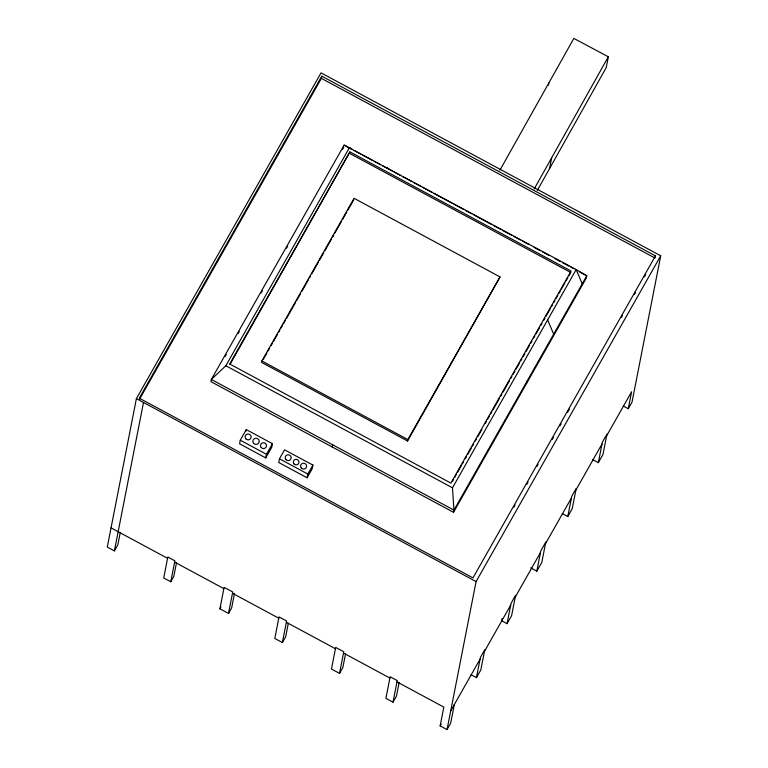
<?xml version="1.0" encoding="UTF-8"?>
<svg xmlns="http://www.w3.org/2000/svg" width="768" height="768" viewBox="0 0 768 768"><rect width="100%" height="100%" fill="white"/><g stroke="black" fill="none" stroke-linecap="round" stroke-linejoin="round"><path stroke-width="1.15" d="M623.251 405.984L628.282 408.691L632.026 402.096L660.72 255.802L321.034 72.854L136.397 398.64L107.28 547.075L114.384 550.906L117.85 544.781L120.288 532.358M114.384 550.906L143.501 402.47M170.774 581.77L174.883 560.822L167.827 557.021L163.718 577.968L170.774 581.77L173.818 576.384L176.544 562.512M240.278 440.198L239.578 443.789L265.747 457.882L271.757 447.274L272.458 443.693L246.288 429.6L240.278 440.198L266.448 454.301L265.747 457.882M245.933 431.395L246.288 429.6M261.878 360.96L261.59 362.4L407.549 441.005L500.016 276.912L354.058 198.298L261.878 360.96L407.837 439.565L407.549 441.005M321.37 78.365L321.802 76.176L655.469 255.878L655.037 258.067L321.37 78.365L139.45 399.35M219.898 608.794L224.112 587.328L232.733 591.974L228.518 613.44L219.898 608.794L220.944 606.95M234.499 593.366L231.648 607.93L228.518 613.44M279.466 458.784L278.736 462.509L307.094 477.773L312.173 468.816L312.902 465.091L284.544 449.818L279.466 458.784L307.824 474.048L307.094 477.773M229.997 364.445L349.901 151.901L571.094 271.027L450.893 483.12L229.699 363.994L349.901 151.901M282.384 642.547L286.618 620.995L279.024 616.906L274.8 638.458L282.384 642.547L285.677 636.749L288.317 623.251M332.218 446.976L332.65 444.787M339.533 673.382L343.776 651.782L335.702 647.434L331.459 669.034L339.533 673.382L342.864 667.507L345.514 653.981M393.005 702.173L397.238 680.573L390.134 676.752L385.901 698.352L393.005 702.173L396.499 696.01L399.149 682.483M453.523 512.314L453.955 510.125L452.486 487.805L576.182 269.549L586.781 275.76L586.349 277.949L453.523 512.314L210.912 381.638L211.334 379.45L344.16 145.094L576.182 269.549L582.221 283.814M548.41 85.162L548.832 82.992M454.339 704.544L450.682 723.178L447.043 729.6L440.15 725.885L443.837 707.117L396.979 681.878M549.542 168.634L551.664 157.805M447.043 729.6L476.083 581.587L660.72 255.802M526.762 383.088L527.194 380.899M476.448 677.654L480.422 657.398L484.79 649.69L480.816 669.946L476.448 677.654L470.966 674.698M499.92 170.179L573.85 38.4L608.333 56.794L606.211 67.622L537.283 190.474M502.118 618.442L501.658 620.755L507.062 623.664L511.594 615.667L515.578 595.373L511.037 603.37L507.062 623.664M536.813 571.162L540.797 550.867L545.798 542.045L541.814 562.339L536.813 571.162L530.736 567.888M567.792 516.547L571.776 496.195L576.211 488.371L572.227 508.714L567.792 516.547L562.282 513.581M598.349 462.624L602.342 442.282L606.96 434.122L602.976 454.464L598.349 462.624L592.541 459.494M628.282 408.691L631.603 391.776L606.624 435.84M534.163 189.005L608.333 56.794M321.802 76.176L139.296 398.198L472.963 577.901L655.469 255.878M225.101 356.602L226.282 354.518M238.099 333.658L239.29 331.574M261.158 292.973L262.339 290.89M286.541 248.189L287.722 246.106M342.547 149.366L343.728 147.283M579.398 271.786L586.781 275.76L453.955 510.125L211.334 379.45L225.84 365.741L349.536 147.485L352.147 149.395L344.16 145.094M263.366 359.27L266.909 353.011M268.09 350.928L269.27 348.845M271.046 345.715L272.227 343.632M273.408 341.549L277.546 334.243M278.726 332.16L279.907 330.077M281.088 327.994L282.269 325.91M283.459 323.818L285.226 320.698M286.406 318.605L295.277 302.966M296.458 300.883L300.595 293.587M301.776 291.494L308.275 280.032M309.456 277.949L310.637 275.856M311.818 273.773L318.317 262.301M319.498 260.218L323.635 252.922M324.816 250.838L331.315 239.366M332.506 237.283L333.686 235.19M334.867 233.107L341.366 221.645M342.547 219.552L346.685 212.256M347.866 210.173L353.779 199.747M266.448 454.301L272.458 443.693M307.824 474.048L312.902 465.091M407.837 439.565L500.016 276.912M452.371 481.498L453.552 479.414M454.723 477.341L456.499 474.221M457.67 472.138L461.213 465.898M462.384 463.824L463.565 461.741M465.331 458.621L466.512 456.547M467.693 454.464L471.226 448.224M472.406 446.15L473.587 444.067M475.354 440.947L476.525 438.864M477.706 436.79L481.834 429.514M485.366 423.274L486.547 421.19M487.728 419.117L489.494 415.997M490.675 413.914L491.846 411.84M493.027 409.757L499.507 398.323M500.688 396.24L501.869 394.166M503.04 392.083L509.53 380.65M510.701 378.566L511.882 376.483M513.062 374.41L514.829 371.29M516.01 369.206L519.542 362.976M520.723 360.893L521.904 358.81M523.075 356.736L524.842 353.616M526.022 351.533L529.555 345.302M530.736 343.219L531.917 341.136M533.683 338.016L534.864 335.942M536.045 333.859L539.578 327.619M540.758 325.546L541.93 323.462M543.706 320.342L544.877 318.269M546.058 316.186L550.186 308.909M551.357 306.826L552.538 304.752M553.718 302.669L554.899 300.595M556.08 298.512L557.846 295.392M559.018 293.318L560.198 291.235M561.379 289.152L564.912 282.922M566.093 280.838L567.859 277.718M569.04 275.635L570.221 273.562M513.878 507.139L515.059 505.056M526.867 484.214L528.048 482.131M536.909 466.493L538.09 464.41M552.269 439.402L553.45 437.318M559.939 425.856L561.13 423.773M567.619 412.31L569.395 409.181M621.37 317.472L622.55 315.389M634.368 294.547L635.549 292.454M644.4 276.826L645.59 274.742M440.15 725.885L441.197 724.051M450.701 710.966L480.077 659.126M484.454 651.418L510.701 605.088M515.242 597.091L540.461 552.586M545.462 543.763L571.44 497.923M575.875 490.099L601.997 444M354.25 150.528L360.557 153.926M362.659 155.059L372.115 160.147M374.218 161.28L380.525 164.678M382.627 165.811L388.934 169.21M389.981 169.776L392.083 170.899M394.176 172.032L400.474 175.421M402.576 176.554L412.022 181.642M414.115 182.774L420.413 186.163M422.515 187.296L431.952 192.374M434.054 193.507L451.891 203.117M453.994 204.25L463.44 209.338M465.533 210.461L468.682 212.16M469.738 212.726L471.84 213.859M473.952 214.992L491.875 224.65M493.987 225.782L500.314 229.19M502.426 230.333L511.91 235.44M514.022 236.573L520.349 239.981M522.461 241.123L528.787 244.531M534.058 247.363L540.384 250.771M542.496 251.914L548.822 255.322M555.149 258.73L560.419 261.562M562.531 262.704L568.858 266.112M570.96 267.245L573.072 268.378M575.184 269.51L577.286 270.653M349.603 153.389L570.806 272.525M225.84 365.741L452.486 487.805M136.397 398.64L476.083 581.587M111.043 527.875L167.568 558.326M174.624 562.118L223.853 588.634M232.474 593.28L278.774 618.211M286.358 622.301L335.443 648.73M343.517 653.078L389.885 678.058M387.37 167.856L389.107 169.133M547.642 319.91L553.67 334.176M253.584 443.27A3.197 3.082 11.1 0 0 259.037 442.483A3.197 3.082 11.1 0 0 255.533 438.298A3.197 3.082 11.1 0 0 253.584 443.27M261.187 447.475A3.014 2.909 11.1 0 0 266.323 446.669A3.014 2.909 11.1 0 0 262.973 442.752A3.014 2.909 11.1 0 0 261.187 447.475M245.808 438.768A3.014 2.909 11.1 0 0 250.954 437.962A3.014 2.909 11.1 0 0 247.594 434.045A3.014 2.909 11.1 0 0 245.808 438.768M294.125 464.016A2.842 2.736 11.1 0 0 298.867 462.854A2.842 2.736 11.1 0 0 295.402 459.446A2.842 2.736 11.1 0 0 294.125 464.016M301.277 467.971A3.014 2.909 11.1 0 0 306.422 467.165A3.014 2.909 11.1 0 0 303.062 463.258A3.014 2.909 11.1 0 0 301.277 467.971M285.869 459.542A3.014 2.909 11.1 0 0 291.005 458.736A3.014 2.909 11.1 0 0 287.654 454.829A3.014 2.909 11.1 0 0 285.869 459.542"/></g></svg>
